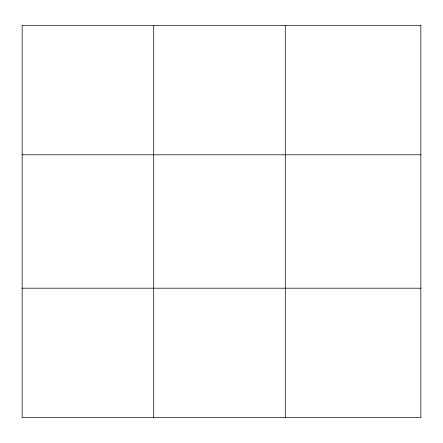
<?xml version="1.0" encoding="UTF-8"?>
<svg xmlns="http://www.w3.org/2000/svg" width="443" height="443" viewBox="0 0 443 443"><rect width="100%" height="100%" fill="white"/><g stroke="black" fill="none" stroke-linecap="round" stroke-linejoin="round"><path stroke-width="0.66" d="M153.721 25.323L153.721 417.677M285.292 25.323L285.292 417.677M22.15 154.801L420.85 154.801M22.15 288.199L420.85 288.199M420.85 25.323L420.85 417.677L22.15 417.677L22.15 25.323L420.85 25.323"/></g></svg>
